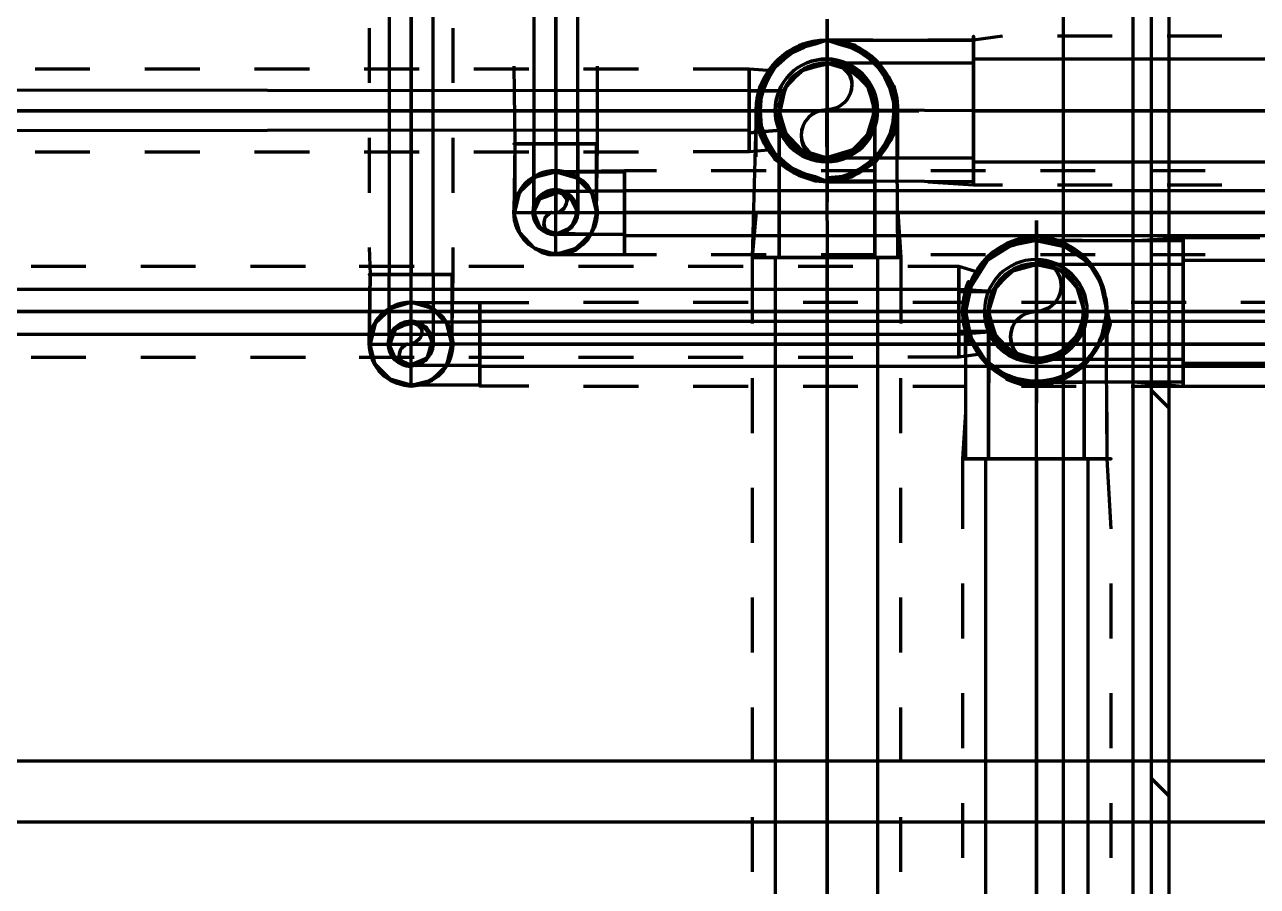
# Model space of a CAD drawing. Extents: x 0 to 1153, y 0 to 816.
# Drawn here: x 475.75 to 488.83, y 555.69 to 564.84 of the extents above; entities that cross this region are included whole.
import ezdxf

# ---------------------------------------------------------------- set-up
doc = ezdxf.new("R2010")
doc.units = 0
doc.header["$MEASUREMENT"] = 0
for name, color, linetype in [('Arch', 7, 'Continuous'), ('EQUIPMENTS', 7, 'Continuous'), ('PIPE', 7, 'Continuous')]:
    doc.layers.add(name, color=color, linetype=linetype)

msp = doc.modelspace()

# ---------------------------------------------------------------- linework, layer by layer
at = {"layer": 'Arch', "color": 11, "linetype": 'Continuous', "lineweight": 211}
for p, q in [((487.511, 383.91), (487.511, 638.059)), ((487.892, 560.768), (487.701, 560.959)), ((487.892, 556.652), (487.701, 556.842))]:
    msp.add_line(p, q, dxfattribs=at)
for points in [[(683.546, 383.17), (486.77, 383.17), (486.77, 638.799), (492.315, 633.254)], [(683.546, 383.17), (486.77, 383.17), (486.77, 638.799), (683.546, 638.799)], [(683.154, 383.254), (683.059, 383.254), (682.964, 383.254), (487.892, 383.254), (487.892, 638.609), (682.964, 638.609), (682.964, 383.254)], [(113.961, 576.781), (487.701, 576.781), (487.701, 454.501), (113.961, 454.501)]]:
    msp.add_lwpolyline(points, dxfattribs=at)
at = {"layer": 'EQUIPMENTS', "color": 251, "linetype": 'Continuous', "lineweight": 211}
for p, q in [((645.329, 557.022), (113.961, 557.022)), ((645.329, 556.376), (113.961, 556.376))]:
    msp.add_line(p, q, dxfattribs=at)
at = {"layer": 'PIPE', "color": 171, "linetype": 'Continuous', "lineweight": 211}
for p, q in [((479.404, 564.801), (479.404, 564.219)), ((480.293, 564.219), (480.293, 564.801)), ((479.404, 563.637), (479.404, 563.054)), ((480.293, 563.054), (480.293, 563.637)), ((482.261, 561.89), (481.679, 561.89)), ((483.426, 561.89), (482.843, 561.89)), ((484.59, 561.89), (484.008, 561.89)), ((485.743, 561.89), (485.172, 561.89)), ((486.907, 561.89), (486.325, 561.89)), ((488.072, 561.89), (487.49, 561.89)), ((489.236, 561.89), (488.654, 561.89)), ((481.679, 561.001), (482.261, 561.001)), ((482.843, 561.001), (483.426, 561.001)), ((484.008, 561.001), (484.59, 561.001)), ((485.172, 561.001), (485.743, 561.001)), ((486.325, 561.001), (486.907, 561.001)), ((487.49, 561.001), (488.072, 561.001)), ((488.654, 561.001), (489.236, 561.001))]:
    msp.add_line(p, q, dxfattribs=at)
at = {"layer": 'PIPE', "color": 4, "linetype": 'Continuous', "lineweight": 211}
for p, q in [((487.288, 564.716), (486.706, 564.716)), ((488.453, 564.716), (487.87, 564.716)), ((485.817, 564.473), (485.817, 563.383)), ((476.44, 564.367), (475.858, 564.367)), ((477.605, 564.367), (477.023, 564.367)), ((478.769, 564.367), (478.187, 564.367)), ((479.933, 564.367), (479.351, 564.367)), ((481.097, 564.367), (480.515, 564.367)), ((482.261, 564.367), (481.679, 564.367)), ((475.858, 563.488), (476.44, 563.488)), ((477.023, 563.488), (477.605, 563.488)), ((478.187, 563.488), (478.769, 563.488)), ((479.351, 563.488), (479.933, 563.488)), ((480.515, 563.488), (481.097, 563.488)), ((481.679, 563.488), (482.261, 563.488)), ((486.706, 563.139), (487.288, 563.139)), ((487.87, 563.139), (488.453, 563.139)), ((483.468, 561.086), (483.468, 560.504)), ((485.045, 560.504), (485.045, 561.086)), ((483.468, 559.922), (483.468, 559.34)), ((485.045, 559.34), (485.045, 559.922)), ((483.468, 558.758), (483.468, 558.176)), ((485.045, 558.176), (485.045, 558.758)), ((483.468, 557.593), (483.468, 557.011)), ((485.045, 557.011), (485.045, 557.593)), ((483.468, 556.429), (483.468, 555.847)), ((485.045, 555.847), (485.045, 556.429))]:
    msp.add_line(p, q, dxfattribs=at)
at = {"layer": 'PIPE', "color": 142, "linetype": 'Continuous', "lineweight": 211}
for p, q in [((481.15, 563.573), (481.616, 563.573)), ((482.113, 563.076), (482.113, 562.599))]:
    msp.add_line(p, q, dxfattribs=at)
at = {"layer": 'PIPE', "color": 3, "linetype": 'Continuous', "lineweight": 211}
for p, q in [((481.383, 563.277), (482.113, 563.277)), ((481.383, 562.398), (482.113, 562.398)), ((485.045, 562.367), (483.468, 562.367))]:
    msp.add_line(p, q, dxfattribs=at)
at = {"layer": 'PIPE', "color": 152, "linetype": 'Continuous', "lineweight": 211}
for p, q in [((483.616, 563.287), (483.034, 563.287)), ((484.78, 563.287), (484.198, 563.287)), ((485.944, 563.287), (485.362, 563.287)), ((487.108, 563.287), (486.526, 563.287)), ((488.273, 563.287), (487.691, 563.287)), ((483.034, 562.398), (483.616, 562.398)), ((484.198, 562.398), (484.78, 562.398)), ((485.362, 562.398), (485.944, 562.398)), ((486.526, 562.398), (487.108, 562.398)), ((487.691, 562.398), (488.273, 562.398))]:
    msp.add_line(p, q, dxfattribs=at)
at = {"layer": 'PIPE', "color": 162, "linetype": 'Continuous', "lineweight": 211}
for p, q in [((481.383, 562.42), (481.383, 563.256)), ((480.96, 562.843), (481.806, 562.843))]:
    msp.add_line(p, q, dxfattribs=at)
at = {"layer": 'PIPE', "color": 220, "linetype": 'Continuous', "lineweight": 211}
for p, q in [((476.398, 562.271), (475.816, 562.271)), ((477.562, 562.271), (476.98, 562.271)), ((478.727, 562.271), (478.144, 562.271)), ((479.88, 562.271), (479.298, 562.271)), ((481.044, 562.271), (480.462, 562.271)), ((482.208, 562.271), (481.626, 562.271)), ((483.373, 562.271), (482.79, 562.271)), ((484.537, 562.271), (483.955, 562.271)), ((485.659, 561.583), (485.659, 562.007)), ((475.816, 561.308), (476.398, 561.308)), ((476.98, 561.308), (477.562, 561.308)), ((478.144, 561.308), (478.727, 561.308)), ((479.298, 561.308), (479.88, 561.308)), ((480.462, 561.308), (481.044, 561.308)), ((481.626, 561.308), (482.208, 561.308)), ((482.79, 561.308), (483.373, 561.308)), ((483.955, 561.308), (484.537, 561.308)), ((485.701, 558.906), (485.701, 558.324)), ((487.278, 558.324), (487.278, 558.906)), ((485.701, 557.742), (485.701, 557.16)), ((487.278, 557.16), (487.278, 557.742)), ((485.701, 556.577), (485.701, 555.995)), ((487.278, 555.995), (487.278, 556.577))]:
    msp.add_line(p, q, dxfattribs=at)
at = {"layer": 'PIPE', "color": 161, "linetype": 'Continuous', "lineweight": 211}
msp.add_line((479.615, 562.187), (480.081, 562.187), dxfattribs=at)
at = {"layer": 'PIPE', "color": 181, "linetype": 'Continuous', "lineweight": 211}
for p, q in [((479.848, 561.033), (479.848, 561.869)), ((479.425, 561.446), (480.272, 561.446))]:
    msp.add_line(p, q, dxfattribs=at)
at = {"layer": 'PIPE', "color": 200, "linetype": 'Continuous', "lineweight": 211}
for p, q in [((485.659, 561.795), (486.029, 561.795)), ((487.034, 560.229), (485.944, 560.229))]:
    msp.add_line(p, q, dxfattribs=at)
at = {"layer": 'PIPE', "color": 142, "linetype": 'Continuous', "lineweight": 211}
for points in [[(481.15, 566.981), (481.616, 566.981), (481.15, 566.981), (481.15, 563.573), (481.616, 563.573), (481.616, 566.981)], [(481.383, 563.573), (481.383, 562.843), (482.113, 562.843)], [(678.931, 563.076), (678.931, 562.599), (678.931, 563.076), (482.113, 563.076), (482.113, 562.599), (678.931, 562.599)]]:
    msp.add_lwpolyline(points, dxfattribs=at)
at = {"layer": 'PIPE', "color": 162, "linetype": 'Continuous', "lineweight": 211}
for points in [[(481.383, 566.981), (481.383, 563.573), (481.383, 566.981)], [(678.931, 562.843), (482.113, 562.843), (678.931, 562.843)]]:
    msp.add_lwpolyline(points, dxfattribs=at)
at = {"layer": 'PIPE', "color": 161, "linetype": 'Continuous', "lineweight": 211}
for points in [[(479.615, 565.679), (480.081, 565.679), (479.615, 565.679), (479.615, 562.187), (480.081, 562.187), (480.081, 565.679)], [(480.579, 561.446), (479.848, 561.446), (479.848, 562.187)], [(480.579, 561.213), (480.579, 561.689), (480.579, 561.213), (678.91, 561.213), (678.91, 561.689), (480.579, 561.689)]]:
    msp.add_lwpolyline(points, dxfattribs=at)
at = {"layer": 'PIPE', "color": 181, "linetype": 'Continuous', "lineweight": 211}
for points in [[(479.848, 565.679), (479.848, 562.187), (479.848, 565.679)], [(480.579, 561.446), (678.91, 561.446), (480.579, 561.446)]]:
    msp.add_lwpolyline(points, dxfattribs=at)
at = {"layer": 'PIPE', "color": 110, "linetype": 'Continuous', "lineweight": 211}
for points in [[(484.262, 564.896), (484.262, 562.959), (484.262, 564.896)], [(483.436, 563.922), (437.441, 563.922), (483.436, 563.922)], [(485.235, 563.922), (483.288, 563.922), (485.235, 563.922)], [(682.583, 563.922), (485.817, 563.922), (682.583, 563.922)], [(484.262, 562.367), (484.262, 490.548), (484.262, 562.367)]]:
    msp.add_lwpolyline(points, dxfattribs=at)
at = {"layer": 'PIPE', "color": 4, "linetype": 'Continuous', "lineweight": 211}
for points in [[(486.124, 564.716), (485.817, 564.674), (485.331, 564.674)], [(484.748, 564.674), (484.262, 564.674), (484.547, 564.621), (484.389, 564.663), (484.262, 564.674), (483.997, 564.631), (484.135, 564.663), (484.262, 564.674), (484.135, 564.663), (484.008, 564.631), (484.135, 564.663), (484.262, 564.674), (484.389, 564.663), (484.516, 564.631), (484.389, 564.663), (484.262, 564.674), (484.135, 564.663), (484.008, 564.631), (484.135, 564.663), (484.262, 564.674), (484.389, 564.663), (484.516, 564.631), (484.389, 564.663), (484.262, 564.674), (484.135, 564.631), (484.018, 564.6), (483.965, 564.621), (484.135, 564.663), (484.262, 564.674), (484.389, 564.631), (484.505, 564.6), (484.611, 564.547), (484.717, 564.473), (484.801, 564.388), (484.875, 564.282), (484.928, 564.166), (484.96, 564.049), (485.013, 563.922), (484.96, 563.806), (484.928, 563.679), (484.875, 563.573), (484.801, 563.467), (484.717, 563.383), (484.611, 563.309), (484.505, 563.256), (484.389, 563.182), (484.262, 563.171), (483.976, 563.234), (484.135, 563.182), (484.262, 563.171), (484.135, 563.182), (484.008, 563.224), (484.135, 563.182), (484.262, 563.171), (484.389, 563.182), (484.516, 563.224), (484.389, 563.182), (484.262, 563.171), (484.135, 563.182), (484.008, 563.224), (484.135, 563.182), (484.262, 563.171), (484.389, 563.182), (484.516, 563.224), (484.389, 563.182), (484.262, 563.171), (484.135, 563.224), (484.018, 563.256), (483.902, 563.309), (483.806, 563.383), (483.711, 563.467), (483.648, 563.573), (483.616, 563.626), (483.553, 563.668), (483.563, 563.806), (483.553, 563.922), (483.563, 564.092), (483.616, 564.219), (483.637, 564.272), (483.679, 564.335), (483.679, 564.335)], [(484.949, 564.219), (484.928, 564.166), (484.875, 564.282), (484.801, 564.388), (484.717, 564.473), (484.611, 564.547), (484.505, 564.6), (484.389, 564.631), (484.262, 564.674), (484.135, 564.631), (484.018, 564.6), (483.902, 564.547), (483.806, 564.473), (483.711, 564.388), (483.648, 564.282), (483.553, 564.187), (483.616, 564.219), (483.563, 564.092), (483.553, 563.922), (483.563, 564.049), (483.595, 564.166), (483.648, 564.282), (483.711, 564.388), (483.806, 564.473), (483.902, 564.547), (484.018, 564.6), (483.965, 564.621)], [(484.262, 564.674), (484.389, 564.663), (484.547, 564.621), (484.516, 564.631)], [(682.583, 564.473), (682.583, 563.383), (682.583, 564.473), (485.817, 564.473), (485.817, 563.383), (682.583, 563.383)], [(483.679, 563.52), (483.616, 563.626), (483.563, 563.764), (483.553, 563.922), (483.563, 563.764), (483.616, 563.626), (483.521, 563.795), (483.553, 563.922), (483.563, 564.049), (483.553, 564.187), (483.521, 564.06), (483.51, 563.922), (483.521, 563.795), (483.616, 563.626), (483.521, 563.795), (483.51, 563.922), (483.521, 564.06), (483.553, 564.187), (483.521, 564.06), (483.51, 563.922), (483.521, 563.795), (483.616, 563.626), (483.521, 563.795), (483.51, 563.922), (483.521, 564.06), (483.553, 564.187), (483.616, 564.219), (483.637, 564.272), (483.679, 564.346), (483.436, 564.367), (482.843, 564.367)], [(483.436, 563.922), (483.436, 563.51), (483.436, 564.367), (483.436, 563.51), (483.436, 564.346), (483.436, 563.922), (483.806, 563.922)], [(483.51, 563.436), (483.51, 563.922), (483.521, 564.06), (483.553, 564.187), (483.51, 563.922), (483.553, 563.668), (483.616, 563.626), (483.679, 563.51), (483.436, 563.488), (482.843, 563.488)], [(483.51, 563.922), (483.521, 564.06), (483.553, 564.187)], [(485.013, 563.436), (485.013, 563.922), (484.949, 563.637), (485.002, 563.795), (485.013, 563.922), (484.96, 564.187), (485.002, 564.06), (485.013, 563.922), (485.002, 564.06), (484.971, 564.187), (485.002, 564.06), (485.013, 563.922), (485.002, 563.795), (484.971, 563.668), (485.002, 563.795), (485.013, 563.922), (485.002, 564.06), (484.971, 564.187), (485.002, 564.06), (485.013, 563.922), (485.002, 563.795), (484.971, 563.668), (485.002, 563.795), (485.013, 563.922), (484.96, 564.049), (484.928, 564.166), (484.949, 564.219), (485.002, 564.06), (485.013, 563.922), (484.96, 563.806), (484.928, 563.679), (484.875, 563.573), (484.801, 563.467), (484.717, 563.383), (484.611, 563.309), (484.505, 563.256), (484.262, 563.171), (484.748, 563.171)], [(483.436, 564.134), (483.436, 563.689), (483.436, 564.134), (483.436, 563.689), (483.436, 564.134), (483.436, 563.689), (483.806, 563.721), (483.436, 563.689), (483.436, 564.134), (483.806, 564.134), (483.436, 564.134), (437.441, 564.166), (437.441, 563.689), (483.436, 563.721)], [(485.013, 563.922), (485.002, 563.795), (484.949, 563.637), (484.971, 563.668)], [(483.648, 563.573), (483.595, 563.679), (483.648, 563.573), (483.711, 563.467), (483.806, 563.383), (483.902, 563.309), (484.018, 563.256), (484.135, 563.224), (484.262, 563.171), (484.389, 563.224), (484.547, 563.234), (484.389, 563.224), (484.262, 563.213), (484.389, 563.224), (484.547, 563.234)], [(484.262, 563.171), (484.135, 563.182), (483.976, 563.234), (484.008, 563.224)], [(485.331, 563.171), (485.817, 563.139), (486.124, 563.139)], [(483.51, 562.853), (483.468, 562.367), (483.468, 561.668)], [(485.013, 562.853), (485.045, 562.367), (485.045, 561.668)], [(483.711, 562.367), (484.801, 562.367), (483.711, 562.367), (483.711, 490.548), (484.801, 490.548), (484.801, 562.367)]]:
    msp.add_lwpolyline(points, dxfattribs=at)
for points in [[(485.817, 563.171), (485.817, 564.674), (485.817, 563.139), (485.817, 564.716)], [(483.521, 563.795), (483.553, 563.922), (483.521, 563.795), (483.595, 563.679)], [(485.013, 562.367), (483.51, 562.367), (485.045, 562.367), (483.468, 562.367)]]:
    msp.add_lwpolyline(points, close=True, dxfattribs=at)
at = {"layer": 'PIPE', "color": 3, "linetype": 'Continuous', "lineweight": 211}
for points in [[(485.817, 563.171), (484.256, 563.182, -0.414229), (483.51, 563.922), (483.468, 562.367), (485.013, 562.367), (485.002, 563.928, -0.414219), (484.256, 563.182, -0.414224), (483.542, 563.928, -0.414193), (484.262, 564.674, -0.414183), (484.971, 563.928, -0.414214), (484.256, 563.182, 0.414214), (484.971, 563.928, 0.414183), (484.262, 564.674, 0.414193), (483.542, 563.928, 0.414224), (484.256, 563.182, -0.414229), (483.51, 563.928, -0.414208), (484.262, 564.674, -0.414199), (485.002, 563.928, -0.414219), (484.256, 563.182, 0.414219), (485.002, 563.928, 0.414199), (484.262, 564.674, 0.414208), (483.51, 563.928, 0.414229), (484.256, 563.182, -0.414229), (483.51, 563.928, -0.414208), (484.262, 564.674, -0.414199), (485.002, 563.928, -0.414219), (484.256, 563.182, 0.414219), (485.002, 563.928, 0.414199), (484.262, 564.674, 0.414208), (483.51, 563.928, 0.414229), (484.256, 563.182, 0.414219), (485.002, 563.928, 0.414199), (484.262, 564.674, 0.414208), (483.51, 563.928, 0.414229), (484.256, 563.182), (483.965, 563.234), (483.711, 563.404), (483.553, 563.668), (483.51, 563.922, -0.414208), (484.262, 564.674, -0.414199), (485.002, 563.928), (484.96, 564.187), (484.801, 564.441), (484.558, 564.621), (484.262, 564.674), (485.817, 564.674)], [(480.949, 563.573), (480.938, 562.848, 0.414144), (481.378, 562.409, 0.414216), (481.817, 562.848, 0.414251), (481.378, 563.288, 0.41418), (480.938, 562.848, -0.41418), (481.378, 563.288, -0.414251), (481.817, 562.848, -0.414216), (481.378, 562.409, -0.414144), (480.938, 562.848, 0.414144), (481.378, 562.409, 0.414216), (481.817, 562.848, 0.414251), (481.378, 563.288, 0.41418), (480.938, 562.848, 0.414144), (481.378, 562.409, 0.414216), (481.817, 562.848), (481.817, 563.573)], [(481.15, 562.848), (481.157, 562.903), (481.184, 562.968), (481.23, 563.021), (481.289, 563.058), (481.378, 563.076), (481.432, 563.069), (481.512, 563.032), (481.55, 562.996), (481.58, 562.953), (481.599, 562.903), (481.605, 562.848), (481.599, 562.903), (481.571, 562.968), (481.512, 563.032), (481.432, 563.069), (481.378, 563.076), (481.289, 563.058), (481.23, 563.021), (481.184, 562.968), (481.157, 562.903), (481.15, 562.848), (481.157, 562.903), (481.184, 562.968), (481.23, 563.021), (481.289, 563.058), (481.378, 563.076), (481.432, 563.069), (481.512, 563.032), (481.55, 562.996), (481.58, 562.953), (481.599, 562.903), (481.605, 562.848), (481.599, 562.793), (481.571, 562.728), (481.526, 562.675), (481.466, 562.638), (481.415, 562.624), (481.466, 562.638), (481.526, 562.675), (481.571, 562.728), (481.599, 562.793), (481.605, 562.848), (481.599, 562.903), (481.571, 562.968), (481.512, 563.032), (481.432, 563.069), (481.378, 563.076), (481.289, 563.058), (481.23, 563.021), (481.184, 562.968), (481.157, 562.903), (481.15, 562.848), (481.157, 562.903), (481.184, 562.968), (481.23, 563.021), (481.289, 563.058), (481.378, 563.076), (481.289, 563.058), (481.23, 563.021), (481.184, 562.968), (481.157, 562.903), (481.15, 562.848), (481.214, 562.991), (481.432, 563.069), (482.113, 563.076), (482.113, 562.61), (481.383, 562.61), (481.552, 562.684), (481.616, 562.843), (481.531, 563.012), (481.378, 563.076), (481.432, 563.069), (481.482, 563.05), (481.526, 563.021), (481.561, 562.982), (481.587, 562.937), (481.602, 562.885), (481.604, 562.829), (481.594, 562.776), (481.571, 562.728), (481.539, 562.687), (481.497, 562.655), (481.45, 562.632), (481.396, 562.621), (481.224, 562.663), (481.15, 562.848), (481.157, 562.903), (481.184, 562.968), (481.23, 563.021), (481.289, 563.058), (481.378, 563.076), (481.289, 563.058), (481.23, 563.021), (481.184, 562.968), (481.157, 562.903), (481.15, 562.848), (481.214, 562.991), (481.432, 563.069), (482.113, 563.076), (482.113, 562.61), (482.113, 563.076), (482.113, 562.61), (481.383, 562.61), (481.552, 562.684), (481.616, 562.843), (481.599, 562.793), (481.58, 562.744), (481.55, 562.7), (481.497, 562.655), (481.432, 562.627), (481.378, 562.621), (481.432, 562.627), (481.497, 562.655), (481.55, 562.7), (481.587, 562.76), (481.602, 562.811), (481.616, 562.864), (481.531, 563.012), (481.378, 563.076), (481.432, 563.069), (481.482, 563.05), (481.526, 563.021), (481.561, 562.982), (481.587, 562.937), (481.602, 562.885), (481.604, 562.829), (481.594, 562.776), (481.571, 562.728), (481.539, 562.687), (481.497, 562.655), (481.45, 562.632), (481.396, 562.621), (481.224, 562.663), (481.15, 562.848), (481.157, 562.903), (481.184, 562.968), (481.23, 563.021), (481.289, 563.058), (481.378, 563.076), (481.432, 563.069), (481.512, 563.032), (481.55, 562.996), (481.58, 562.953), (481.599, 562.903), (481.605, 562.848), (481.599, 562.903), (481.571, 562.968), (481.512, 563.032), (481.432, 563.069), (481.378, 563.076), (481.289, 563.058), (481.23, 563.021), (481.184, 562.968), (481.157, 562.903), (481.15, 562.848), (481.157, 562.903), (481.184, 562.968), (481.23, 563.021), (481.289, 563.058), (481.378, 563.076), (481.289, 563.058), (481.23, 563.021), (481.184, 562.968), (481.157, 562.903), (481.15, 562.848), (481.157, 562.903), (481.184, 562.968), (481.23, 563.021), (481.289, 563.058), (481.378, 563.076), (481.432, 563.069), (481.512, 563.032), (481.55, 562.996), (481.58, 562.953), (481.599, 562.903), (481.605, 562.848), (481.599, 562.793), (481.58, 562.744), (481.55, 562.7), (481.512, 562.664), (481.466, 562.638), (481.415, 562.624), (482.113, 562.61), (482.113, 563.076), (481.432, 563.069), (481.289, 563.058), (481.23, 563.021), (481.184, 562.968), (481.157, 562.903), (481.15, 562.848), (481.214, 562.991), (481.378, 563.076), (481.531, 563.012), (481.616, 562.843), (481.552, 562.684), (481.383, 562.61), (481.224, 562.663), (481.15, 562.848), (481.157, 562.903), (481.194, 562.982), (481.23, 563.021), (481.273, 563.05), (481.323, 563.069), (481.432, 563.069), (481.482, 563.05), (481.526, 563.021), (481.561, 562.982), (481.587, 562.937), (481.602, 562.885), (481.604, 562.829), (481.594, 562.776), (481.571, 562.728), (481.539, 562.687), (481.497, 562.655), (481.45, 562.632), (481.396, 562.621), (481.224, 562.663), (481.15, 562.848), (481.214, 562.991), (481.432, 563.069), (482.113, 563.076), (482.113, 562.61), (481.383, 562.61), (481.552, 562.684), (481.616, 562.843), (481.58, 562.953), (481.531, 563.012), (481.378, 563.076), (481.432, 563.069), (481.498, 562.984), (481.493, 562.926), (481.464, 562.878), (481.416, 562.849), (481.481, 562.9), (481.499, 562.955), (481.531, 563.012), (481.616, 562.848), (481.609, 562.791), (481.589, 562.739), (481.546, 562.68), (481.487, 562.637), (481.435, 562.617), (481.378, 562.61), (481.322, 562.624), (481.279, 562.66), (481.257, 562.712), (481.262, 562.77), (481.292, 562.818), (481.339, 562.847), (481.269, 562.788), (481.256, 562.732), (481.269, 562.676), (481.322, 562.624), (481.378, 562.622, -0.414147), (481.15, 562.848), (481.15, 563.573), (481.15, 562.848, 0.414147), (481.378, 562.622, -0.414147), (481.15, 562.848, 0.414147), (481.378, 562.622, -0.414147), (481.15, 562.848), (481.15, 563.573), (481.15, 562.848, 0.414147), (481.378, 562.622, -0.414147), (481.15, 562.848, 0.414147), (481.378, 562.61), (481.435, 562.617), (481.487, 562.637), (481.546, 562.68), (481.589, 562.739), (481.609, 562.791), (481.616, 562.843), (481.616, 563.573), (481.616, 562.843), (481.616, 563.573), (481.615, 562.848, 0.414187), (481.378, 563.076, 0.414193), (481.15, 562.848, 0.414262), (481.378, 562.61), (481.45, 562.632), (481.497, 562.655), (481.539, 562.687), (481.571, 562.728), (481.594, 562.776), (481.604, 562.829), (481.602, 562.885), (481.587, 562.937), (481.561, 562.982), (481.526, 563.021), (481.482, 563.05), (481.432, 563.069), (481.378, 563.076)], [(481.817, 562.843), (481.764, 562.621), (481.595, 562.462), (481.383, 562.398), (481.161, 562.462), (481.002, 562.631), (480.938, 562.848), (481.002, 563.065), (481.171, 563.224), (481.378, 563.288), (481.605, 563.213), (481.764, 563.054), (481.817, 562.843, 0.414251), (481.378, 563.288, 0.41418), (480.938, 562.848)], [(487.236, 560.229), (487.225, 561.8, -0.414219), (486.479, 561.054, -0.414219), (485.733, 561.8, -0.414229), (486.479, 562.546, -0.414229), (487.225, 561.8, -0.414219), (486.479, 561.054, 0.414219), (487.225, 561.8, 0.414229), (486.479, 562.547, 0.414229), (485.733, 561.8, 0.414219), (486.479, 561.012, -0.414218), (485.733, 561.8, -0.414226), (486.479, 562.589, -0.414226), (487.225, 561.8, -0.414218), (486.479, 561.012, 0.414218), (487.225, 561.8, 0.414226), (486.479, 562.589, 0.414226), (485.733, 561.8, 0.414218), (486.479, 561.012, -0.414218), (485.733, 561.8, -0.414226), (486.479, 562.589, -0.414226), (487.225, 561.8, -0.414218), (486.479, 561.012, 0.414218), (487.225, 561.8, 0.414226), (486.479, 562.589, 0.414226), (485.733, 561.8, 0.414218), (486.479, 561.054, 0.414219), (487.225, 561.8, 0.414229), (486.479, 562.547, 0.414229), (485.733, 561.8, 0.414219), (486.479, 561.054, -0.414219), (485.733, 561.8), (485.733, 560.229)], [(488.04, 561.044), (486.484, 561.044), (486.188, 561.097), (485.944, 561.277), (485.786, 561.53), (485.732, 561.8, -0.414229), (486.479, 562.546), (486.78, 562.483), (487.034, 562.314), (487.193, 562.049), (487.225, 561.8, 0.414229), (486.479, 562.546), (488.04, 562.546)], [(486.484, 561.287), (486.728, 561.351), (486.907, 561.509), (486.992, 561.742), (486.992, 561.795), (486.929, 562.028), (486.77, 562.218), (486.537, 562.293), (486.484, 562.293), (486.251, 562.24), (486.061, 562.07), (485.976, 561.795), (486.04, 561.552), (486.209, 561.372), (486.484, 561.287), (486.728, 561.351), (486.907, 561.509), (486.992, 561.742), (486.992, 561.795), (486.992, 560.229), (485.976, 560.229), (486.992, 560.229), (485.976, 560.229), (485.976, 561.795), (486.04, 561.552), (486.209, 561.372), (486.484, 561.287), (486.251, 561.351), (486.061, 561.509), (485.987, 561.742), (485.976, 561.795), (486.04, 562.028), (486.209, 562.218), (486.484, 562.293), (486.728, 562.24), (486.907, 562.07), (486.992, 561.795), (486.929, 561.552), (486.728, 561.351), (486.537, 561.287), (486.484, 561.287), (488.04, 561.287), (488.04, 562.293), (486.484, 562.293), (486.209, 562.218), (486.04, 562.028), (485.976, 561.795), (485.987, 561.742), (486.061, 561.509), (486.251, 561.351), (486.484, 561.287), (488.04, 561.287), (488.04, 562.293), (488.04, 561.287), (488.04, 562.293), (486.484, 562.293), (486.728, 562.24), (486.907, 562.07), (486.992, 561.795), (486.929, 562.028), (486.77, 562.218), (486.537, 562.293), (486.484, 562.293), (486.251, 562.24), (486.061, 562.07), (485.976, 561.795), (485.976, 560.229), (486.992, 560.229), (486.992, 561.795), (486.929, 561.552), (486.728, 561.351), (486.537, 561.287), (486.484, 561.287), (486.728, 561.351), (486.907, 561.509), (486.992, 561.742), (486.992, 561.795), (486.929, 562.028), (486.77, 562.218), (486.537, 562.293), (486.484, 562.293), (486.251, 562.24), (486.061, 562.07), (485.976, 561.795), (486.04, 561.552), (486.209, 561.372), (486.484, 561.287), (486.728, 561.351), (486.907, 561.509), (486.992, 561.742), (486.992, 561.795), (486.992, 560.229), (485.976, 560.229), (485.976, 561.795), (486.04, 561.552), (486.209, 561.372), (486.484, 561.287), (486.414, 561.263), (486.355, 561.285), (486.303, 561.32), (486.249, 561.383), (486.223, 561.44), (486.21, 561.525), (486.223, 561.44), (486.249, 561.383), (486.303, 561.32), (486.355, 561.285), (486.414, 561.263), (486.484, 561.287), (486.251, 561.351), (486.061, 561.509), (485.987, 561.742), (485.976, 561.795), (486.04, 562.028), (486.209, 562.218), (486.484, 562.293), (486.728, 562.24), (486.907, 562.07), (486.992, 561.795), (486.929, 561.552), (486.728, 561.351), (486.537, 561.287), (486.484, 561.287), (488.04, 561.287), (488.04, 562.293), (486.484, 562.293), (486.209, 562.218), (486.04, 562.028), (485.976, 561.795), (485.987, 561.742), (486.061, 561.509), (486.251, 561.351), (486.484, 561.287), (488.04, 561.287), (488.04, 562.293), (486.484, 562.293), (486.728, 562.24), (486.907, 562.07), (486.992, 561.795), (486.929, 561.552), (486.728, 561.351), (486.537, 561.287), (486.484, 561.287), (486.484, 561.287, -0.414196), (485.976, 561.8, -0.414227), (486.479, 562.303, -0.414244), (486.981, 561.8, -0.414213), (486.484, 561.287, -0.414196), (485.976, 561.8, -0.414227), (486.479, 562.303, -0.414244), (486.981, 561.8, -0.414213), (486.484, 561.287, -0.414196), (485.976, 561.8, -0.414227), (486.479, 562.303, -0.414244), (486.981, 561.8, -0.414213), (486.484, 561.287, -0.414196), (485.976, 561.8, -0.414227), (486.479, 562.303, -0.414244), (486.981, 561.8, -0.414213), (486.484, 561.287, -0.414196), (485.976, 561.8, -0.414227), (486.479, 562.303, -0.414244), (486.981, 561.8, -0.414213), (486.484, 561.287, -0.414196), (485.976, 561.8, -0.414227), (486.479, 562.303, -0.414244), (486.981, 561.8, -0.414213), (486.484, 561.287, 0.414211), (487.024, 561.8, 0.414224), (486.479, 562.345, 0.414208), (485.934, 561.8, 0.414195), (486.484, 561.287, 0.414213), (486.982, 561.8, 0.414244), (486.479, 562.303, 0.414227), (485.976, 561.8, 0.414196), (486.484, 561.287, -0.414196), (485.976, 561.8, -0.414227), (486.479, 562.303, -0.414244), (486.981, 561.8, -0.414213), (486.484, 561.287, 0.414213), (486.982, 561.8, 0.414244), (486.479, 562.303, 0.414227), (485.976, 561.8, 0.414196), (486.484, 561.287, -0.414196), (485.976, 561.8, -0.414227), (486.479, 562.303, -0.414244), (486.981, 561.8, -0.414213), (486.484, 561.287, -0.414196), (485.976, 561.8, -0.414227), (486.479, 562.303, -0.414244), (486.981, 561.8, -0.414213), (486.484, 561.287, -0.414196), (485.976, 561.8, -0.414227), (486.479, 562.303, -0.414244), (486.981, 561.8, -0.414213), (486.484, 561.287, 0.414211), (487.024, 561.8, 0.414224), (486.479, 562.335, -0.414202), (486.748, 562.065, 0.414202), (486.479, 562.345, 0.414208), (485.934, 561.8, 0.414195), (486.435, 561.259), (486.374, 561.277), (486.319, 561.307), (486.274, 561.35), (486.239, 561.401), (486.217, 561.46), (486.21, 561.525, -0.414178), (486.479, 561.794, 0.414178), (486.21, 561.525)], [(480.282, 562.187), (480.282, 561.451, -0.414251), (479.843, 561.012, -0.414215), (479.404, 561.451, -0.41418), (479.843, 561.891, -0.414215), (480.282, 561.451, 0.414215), (479.843, 561.89, 0.41418), (479.404, 561.451, 0.414215), (479.843, 561.012, 0.414251), (480.282, 561.451, 0.414215), (479.843, 561.891, 0.41418), (479.404, 561.451), (479.414, 562.187)], [(479.843, 561.679), (479.898, 561.672), (479.948, 561.653), (479.991, 561.624), (480.027, 561.586), (480.053, 561.54), (480.068, 561.488), (480.007, 561.626), (479.843, 561.679), (479.679, 561.605), (479.615, 561.425), (479.69, 561.277), (479.843, 561.224), (480.579, 561.224), (480.579, 561.679), (479.843, 561.679), (479.898, 561.672), (479.948, 561.653), (479.991, 561.624), (480.027, 561.586), (480.053, 561.54), (480.068, 561.488), (480.018, 561.298), (479.843, 561.224), (479.754, 561.241), (479.67, 561.303), (479.633, 561.363), (479.618, 561.414), (479.633, 561.363), (479.67, 561.303), (479.754, 561.241), (479.843, 561.224), (479.69, 561.277), (479.615, 561.446), (479.679, 561.605), (479.843, 561.679), (480.007, 561.626), (480.081, 561.446), (480.018, 561.298), (479.843, 561.224), (479.754, 561.241), (479.843, 561.224), (479.754, 561.241), (479.695, 561.278), (479.659, 561.317), (479.633, 561.363), (479.618, 561.414), (479.679, 561.298), (479.843, 561.224), (480.579, 561.224), (480.579, 561.679), (480.579, 561.224), (480.579, 561.679), (479.843, 561.679), (479.898, 561.672), (479.963, 561.645), (480.004, 561.612), (480.036, 561.571), (480.059, 561.523), (480.07, 561.47), (480.018, 561.605), (479.843, 561.679), (479.898, 561.672), (479.69, 561.626), (479.615, 561.446), (479.615, 562.187), (480.081, 562.187), (480.081, 561.425), (480.007, 561.277), (479.843, 561.224), (479.754, 561.241), (479.67, 561.303), (479.633, 561.363), (479.618, 561.414), (479.633, 561.363), (479.67, 561.303), (479.754, 561.241), (479.843, 561.224), (479.679, 561.298), (479.615, 561.446), (479.69, 561.626), (479.843, 561.679), (479.898, 561.672), (479.963, 561.645), (480.004, 561.612), (480.036, 561.571), (480.059, 561.523), (480.07, 561.47), (480.007, 561.277), (479.843, 561.224), (479.754, 561.241), (479.695, 561.278), (479.659, 561.317), (479.633, 561.363), (479.618, 561.414), (479.615, 562.187), (480.081, 562.187), (479.615, 562.187), (480.081, 562.187), (480.081, 561.446), (480.018, 561.605), (479.843, 561.679), (479.898, 561.672), (479.948, 561.653), (479.991, 561.624), (480.027, 561.586), (480.053, 561.54), (480.068, 561.488), (480.007, 561.626), (479.843, 561.679), (479.679, 561.605), (479.615, 561.425), (479.69, 561.277), (479.843, 561.224), (480.579, 561.224), (480.579, 561.679), (479.843, 561.679), (479.898, 561.672), (479.948, 561.653), (479.991, 561.624), (480.027, 561.586), (480.053, 561.54), (480.068, 561.488), (480.018, 561.298), (479.843, 561.224), (479.754, 561.241), (479.67, 561.303), (479.633, 561.363), (479.618, 561.414), (479.633, 561.363), (479.67, 561.303), (479.754, 561.241), (479.843, 561.224), (479.69, 561.277), (479.615, 561.446), (479.679, 561.605), (479.843, 561.679), (480.007, 561.626), (480.081, 561.446), (480.018, 561.298), (479.843, 561.224), (479.754, 561.241), (479.843, 561.224), (479.754, 561.241), (479.695, 561.278), (479.659, 561.317), (479.633, 561.363), (479.618, 561.414), (479.679, 561.298), (479.843, 561.224), (480.579, 561.224), (480.579, 561.679), (479.843, 561.679), (479.898, 561.672), (479.977, 561.635), (480.016, 561.599), (480.045, 561.556), (480.064, 561.506), (480.081, 561.446), (480.064, 561.506), (480.036, 561.571), (479.977, 561.635), (479.898, 561.672), (479.69, 561.626), (479.615, 561.446), (479.615, 562.187), (480.081, 562.187), (480.081, 561.446), (480.018, 561.605), (479.843, 561.679), (479.898, 561.672), (479.963, 561.645), (480.004, 561.612), (480.036, 561.571), (480.059, 561.523), (480.07, 561.47), (480.007, 561.277), (479.843, 561.224), (479.754, 561.241), (479.843, 561.224), (479.754, 561.241), (479.695, 561.278), (479.659, 561.317), (479.633, 561.363), (479.618, 561.414), (479.679, 561.298), (479.843, 561.224), (480.007, 561.277), (480.081, 561.446), (480.018, 561.605), (479.843, 561.679), (479.898, 561.672), (479.963, 561.598), (479.959, 561.54), (479.929, 561.492), (479.881, 561.463), (479.951, 561.522), (479.965, 561.578), (479.951, 561.634), (479.898, 561.672), (479.69, 561.626), (479.616, 561.451, -0.414106), (479.843, 561.679, 0.414106), (479.616, 561.451, -0.414106), (479.843, 561.679, 0.414106), (479.616, 561.451, -0.414106), (479.843, 561.679, 0.414106), (479.616, 561.451, -0.414106), (479.843, 561.679, 0.414106), (479.615, 561.446), (479.615, 562.187), (480.081, 562.187), (480.081, 561.451), (480.074, 561.394), (480.055, 561.342), (480.011, 561.283), (479.952, 561.24), (479.9, 561.22), (479.843, 561.224), (479.754, 561.241), (479.723, 561.315), (479.728, 561.373), (479.757, 561.421), (479.805, 561.45), (479.735, 561.391), (479.721, 561.335), (479.754, 561.241), (479.843, 561.224), (479.9, 561.22), (479.952, 561.24), (480.011, 561.283), (480.055, 561.342), (480.074, 561.394), (480.07, 561.451, -0.41417), (479.843, 561.224, 0.41417), (480.07, 561.451, -0.41417), (479.843, 561.224, 0.41417), (480.07, 561.451, -0.41417), (479.843, 561.224, 0.41417), (480.07, 561.451, -0.41417), (479.843, 561.224, 0.41417), (480.081, 561.451, 0.414259), (479.843, 561.679, 0.414263), (479.605, 561.451, 0.414257), (479.843, 561.224), (479.754, 561.241), (479.67, 561.303), (479.633, 561.363), (479.618, 561.414), (479.65, 561.331), (479.695, 561.278), (479.754, 561.241), (479.843, 561.224)], [(480.579, 561.012), (479.843, 561.012, 0.414251), (480.282, 561.451, -0.414251), (479.843, 561.012, -0.414215), (479.404, 561.451, 0.414215), (479.843, 561.012), (479.626, 561.075), (479.467, 561.234), (479.414, 561.446, -0.41418), (479.848, 561.89, -0.414215), (480.283, 561.451), (480.229, 561.668), (480.071, 561.827), (479.848, 561.89), (480.579, 561.89)]]:
    msp.add_lwpolyline(points, format="xyb", dxfattribs=at)
for points in [[(484.262, 564.674), (483.997, 564.631), (483.743, 564.473), (483.616, 564.219), (483.563, 564.092), (483.553, 563.922), (483.563, 563.764), (483.616, 563.626), (483.679, 563.52), (483.616, 563.626), (483.563, 563.764), (483.553, 563.922), (483.574, 564.219), (483.637, 564.272), (483.679, 564.335), (483.637, 564.272), (483.616, 564.219), (483.563, 564.092), (483.553, 563.922)], [(485.817, 564.43), (485.817, 563.425), (485.817, 564.43)], [(484.262, 563.171), (484.526, 563.224), (484.78, 563.383), (484.949, 563.626), (485.013, 563.922)], [(482.113, 562.61), (482.113, 563.076), (482.113, 562.61)], [(481.605, 562.848), (481.599, 562.793), (481.58, 562.744), (481.55, 562.7), (481.512, 562.664), (481.466, 562.638), (481.415, 562.624), (481.396, 562.621)], [(486.484, 562.546), (486.22, 562.494), (485.965, 562.335), (485.786, 562.049), (485.754, 561.975), (485.743, 561.88), (485.733, 561.795), (485.743, 561.7), (485.754, 561.615), (485.786, 561.541), (485.807, 561.467), (485.838, 561.414), (485.87, 561.372), (485.838, 561.414), (485.807, 561.467), (485.786, 561.541), (485.754, 561.615), (485.743, 561.7), (485.733, 561.795), (485.796, 562.091), (485.838, 562.166), (485.87, 562.208), (485.838, 562.166), (485.807, 562.113), (485.786, 562.049), (485.754, 561.975), (485.743, 561.88), (485.733, 561.795)], [(483.754, 562.367), (484.77, 562.367), (483.754, 562.367)], [(488.04, 562.293), (488.04, 561.287), (488.04, 562.293)], [(480.081, 562.187), (479.615, 562.187), (480.081, 562.187)], [(486.749, 562.065), (486.741, 562), (486.719, 561.941), (486.684, 561.889), (486.621, 561.835), (486.523, 561.799), (486.523, 561.799), (486.523, 561.799), (486.621, 561.835), (486.684, 561.889), (486.719, 561.941), (486.741, 562), (486.749, 562.065), (486.741, 562), (486.719, 561.941), (486.684, 561.889), (486.638, 561.847), (486.584, 561.816), (486.523, 561.799), (486.501, 561.796)], [(479.848, 561.89), (479.637, 561.827), (479.467, 561.668), (479.414, 561.446)], [(486.484, 561.044), (486.749, 561.086), (487.003, 561.245), (487.172, 561.499), (487.236, 561.795)], [(480.579, 561.679), (480.579, 561.224), (480.579, 561.679)], [(479.848, 561.012), (480.06, 561.065), (480.229, 561.224), (480.282, 561.446)], [(485.976, 560.229), (486.992, 560.229), (485.976, 560.229)]]:
    msp.add_lwpolyline(points, dxfattribs=at)
for points in [[(483.987, 563.663, 0.414203), (484.256, 563.425, 0.41421), (484.759, 563.928, 0.414182), (484.256, 564.43, 0.414213), (483.753, 563.928, 0.414241), (484.256, 563.425, -0.414241), (483.754, 563.928, -0.414213), (484.256, 564.43, -0.414182), (484.759, 563.928, -0.41421), (484.256, 563.425, 0.41421), (484.759, 563.928, 0.414182), (484.256, 564.43, 0.414213), (483.753, 563.928, 0.414241), (484.256, 563.425, -0.414241), (483.754, 563.928, -0.414213), (484.256, 564.43, -0.414182), (484.759, 563.928, -0.41421), (484.256, 563.425, -0.414241), (483.754, 563.928, -0.414213), (484.256, 564.43, -0.414182), (484.759, 563.928, -0.41421), (484.256, 563.425, -0.414241), (483.754, 563.928, -0.414213), (484.256, 564.43, -0.414182), (484.759, 563.928, -0.41421), (484.256, 563.383, -0.414221), (483.711, 563.928, -0.414224), (484.256, 564.473, -0.414236), (484.525, 564.203, -0.41421), (484.256, 563.932, 0.414204), (483.987, 563.663, 0.414203), (484.256, 563.383, 0.414208), (484.801, 563.928, 0.414211), (484.256, 564.473, -0.414236), (484.525, 564.203, -0.41421), (484.256, 563.932, 0.414204)], [(484.262, 563.425), (484.494, 563.478), (484.685, 563.647), (484.77, 563.922), (484.77, 563.922), (484.706, 564.166), (484.537, 564.346), (484.262, 564.43), (484.262, 564.43), (484.018, 564.367), (483.838, 564.208), (483.754, 563.975), (483.754, 563.922), (483.817, 563.689), (483.986, 563.51), (484.262, 563.425), (484.494, 563.478), (484.685, 563.647), (484.77, 563.922), (484.77, 562.367), (483.754, 562.367), (484.77, 562.367), (483.754, 562.367), (483.754, 563.922), (483.754, 563.922), (483.817, 563.689), (483.986, 563.51), (484.262, 563.425), (484.262, 563.425), (484.018, 563.478), (483.838, 563.647), (483.754, 563.922), (483.754, 563.922), (483.817, 564.166), (483.986, 564.346), (484.262, 564.43), (484.494, 564.367), (484.685, 564.208), (484.759, 563.975), (484.77, 563.922), (484.706, 563.689), (484.537, 563.51), (484.262, 563.425), (485.817, 563.425), (485.817, 564.43), (484.262, 564.43), (483.986, 564.346), (483.817, 564.166), (483.754, 563.88), (483.838, 563.647), (484.018, 563.478), (484.262, 563.425), (485.817, 563.425), (485.817, 564.43), (485.817, 563.425), (485.817, 564.43), (484.262, 564.43), (484.494, 564.367), (484.685, 564.208), (484.759, 563.975), (484.77, 563.922), (484.706, 564.166), (484.537, 564.346), (484.262, 564.43), (484.262, 564.43), (484.018, 564.367), (483.838, 564.208), (483.754, 563.975), (483.754, 563.922), (483.754, 562.367), (484.77, 562.367), (484.77, 563.922), (484.77, 563.922), (484.706, 563.689), (484.537, 563.51), (484.262, 563.425), (484.494, 563.478), (484.685, 563.647), (484.77, 563.922), (484.77, 563.922), (484.706, 564.166), (484.537, 564.346), (484.262, 564.43), (484.262, 564.43), (484.018, 564.367), (483.838, 564.208), (483.754, 563.975), (483.754, 563.922), (483.817, 563.689), (483.986, 563.51), (484.262, 563.425), (484.494, 563.478), (484.685, 563.647), (484.77, 563.922), (484.77, 562.367), (483.754, 562.367), (483.754, 563.922), (483.754, 563.922), (483.817, 563.689), (483.986, 563.51), (484.262, 563.425), (484.262, 563.425), (484.018, 563.478), (483.838, 563.647), (483.754, 563.922), (483.754, 563.922), (483.817, 564.166), (483.986, 564.346), (484.262, 564.43), (484.494, 564.367), (484.685, 564.208), (484.759, 563.975), (484.77, 563.922), (484.706, 563.689), (484.537, 563.51), (484.262, 563.425), (485.817, 563.425), (485.817, 564.43), (484.262, 564.43), (483.986, 564.346), (483.817, 564.166), (483.754, 563.88), (483.838, 563.647), (484.018, 563.478), (484.262, 563.425), (485.817, 563.425), (485.817, 564.43), (484.262, 564.43), (484.494, 564.367), (484.685, 564.208), (484.759, 563.975), (484.77, 563.922), (484.706, 563.689), (484.537, 563.51), (484.256, 563.425, -0.414241), (483.754, 563.928, -0.414213), (484.256, 564.43, -0.414182), (484.759, 563.928, -0.41421), (484.256, 563.425, -0.414241), (483.754, 563.928, -0.414213), (484.256, 564.43, -0.414182), (484.759, 563.928, -0.41421), (484.256, 563.425, -0.414241), (483.754, 563.928, -0.414213), (484.256, 564.43, -0.414182), (484.759, 563.928, -0.41421), (484.256, 563.425, -0.414241), (483.754, 563.928, -0.414213), (484.256, 564.43, -0.414182), (484.759, 563.928, -0.41421), (484.256, 563.425, -0.414241), (483.754, 563.928, -0.414213), (484.256, 564.43, -0.414182), (484.759, 563.928, -0.41421), (484.256, 563.425, -0.414241), (483.754, 563.928, -0.414213), (484.256, 564.43, -0.414182), (484.759, 563.928, -0.41421), (484.256, 563.383, 0.414208), (484.801, 563.928, 0.414211), (484.256, 564.473, 0.414224), (483.711, 563.928, 0.414221)]]:
    msp.add_lwpolyline(points, format="xyb", close=True, dxfattribs=at)
at = {"layer": 'PIPE', "color": 4, "linetype": 'Continuous', "lineweight": 211}
msp.add_lwpolyline([(485.817, 563.922), (484.256, 563.934, 0.414204), (483.987, 563.663, 0.414203), (484.256, 563.383, 0.414208), (484.801, 563.928, 0.414211), (484.256, 564.473, -0.414236), (484.525, 564.203, -0.41421), (484.256, 563.934, 0.414204), (483.988, 563.663, 0.414203), (484.256, 563.394, -0.414221), (483.711, 563.928, -0.414224), (484.256, 564.473, -0.414182), (484.759, 563.928, -0.41421), (484.256, 563.425, -0.414241), (483.753, 563.928, -0.414213), (484.256, 564.43, 0.414213), (483.754, 563.928, 0.414241), (484.256, 563.425, 0.41421), (484.759, 563.928, 0.414182), (484.256, 564.43, -0.414182), (484.759, 563.928, -0.41421), (484.256, 563.425, -0.414241), (483.753, 563.928, -0.414213), (484.256, 564.43, 0.414213), (483.754, 563.928, 0.414241), (484.256, 563.425, 0.41421), (484.759, 563.928, 0.414182), (484.256, 564.43, -0.414236), (484.526, 564.203, -0.41421), (484.256, 563.932), (484.262, 562.367)], format="xyb", dxfattribs=at)
msp.add_lwpolyline([(484.256, 563.383, 0.414208), (484.801, 563.928, 0.414211), (484.256, 564.473, 0.414224), (483.711, 563.928, 0.414221)], format="xyb", close=True, dxfattribs=at)
at = {"layer": 'PIPE', "color": 152, "linetype": 'Continuous', "lineweight": 211}
for points in [[(480.938, 564.399), (480.949, 563.573), (480.949, 562.843), (481.002, 563.065), (481.171, 563.224), (481.383, 563.277), (481.605, 563.213), (481.764, 563.054), (481.817, 562.843), (481.827, 563.573), (481.827, 564.399)], [(481.383, 562.398), (481.161, 562.462), (481.002, 562.631), (480.938, 562.843), (480.949, 562.758), (480.97, 562.695), (481.002, 562.621), (481.044, 562.557), (481.097, 562.504), (481.161, 562.462), (481.235, 562.43), (481.309, 562.409), (481.383, 562.398), (481.457, 562.409), (481.531, 562.43), (481.605, 562.462), (481.658, 562.504), (481.722, 562.557), (481.764, 562.621), (481.796, 562.695), (481.817, 562.758), (481.817, 562.843), (481.764, 562.621), (481.595, 562.462), (481.383, 562.398), (482.113, 562.398), (482.113, 563.287), (481.383, 563.277), (481.309, 563.266), (481.235, 563.256), (481.161, 563.224), (481.097, 563.171), (481.044, 563.118), (481.002, 563.054), (480.97, 562.991), (480.949, 562.917), (480.938, 562.843), (480.949, 562.758), (480.97, 562.684), (481.002, 562.621), (481.044, 562.557), (481.097, 562.504), (481.161, 562.462), (481.235, 562.42), (481.309, 562.398), (481.457, 562.398), (481.531, 562.42), (481.605, 562.451), (481.669, 562.504), (481.722, 562.557), (481.764, 562.621), (481.796, 562.684), (481.817, 562.758), (481.817, 562.917), (481.796, 562.991), (481.764, 563.054), (481.722, 563.118), (481.658, 563.171), (481.605, 563.224), (481.531, 563.256), (481.457, 563.266), (481.383, 563.277), (481.309, 563.277), (481.235, 563.256), (481.161, 563.224), (481.097, 563.182), (481.044, 563.129), (481.002, 563.065), (480.97, 562.991), (480.949, 562.917), (480.938, 562.843), (480.949, 562.917), (480.97, 562.991), (481.002, 563.065), (481.044, 563.129), (481.097, 563.182), (481.161, 563.224), (481.235, 563.256), (481.309, 563.277), (481.383, 563.287), (481.457, 563.277), (481.531, 563.256), (481.605, 563.224), (481.669, 563.182), (481.722, 563.129), (481.764, 563.065), (481.796, 562.991), (481.817, 562.917), (481.827, 562.843), (481.817, 562.758), (481.796, 562.684), (481.764, 562.621), (481.722, 562.557), (481.669, 562.504), (481.605, 562.451), (481.531, 562.42), (481.457, 562.398), (481.309, 562.398), (481.235, 562.42), (481.161, 562.462), (481.097, 562.504), (481.044, 562.557), (481.002, 562.621), (480.97, 562.684), (480.949, 562.758), (480.938, 562.843)], [(481.827, 562.843), (481.817, 562.917), (481.796, 562.991), (481.764, 563.065), (481.722, 563.129), (481.669, 563.182), (481.605, 563.224), (481.531, 563.256), (481.457, 563.277), (481.383, 563.287)], [(482.452, 563.287), (482.113, 563.287), (482.113, 562.398), (482.452, 562.398)], [(481.378, 563.086), (481.434, 563.073), (481.434, 563.073), (481.498, 562.984), (481.493, 562.926), (481.464, 562.878), (481.416, 562.849), (481.388, 562.843)]]:
    msp.add_lwpolyline(points, dxfattribs=at)
at = {"layer": 'PIPE', "color": 3, "linetype": 'Continuous', "lineweight": 211}
for points in [[(484.262, 564.43), (484.537, 564.346), (484.706, 564.166), (484.77, 563.922), (484.77, 563.922), (484.77, 562.367), (483.754, 562.367), (483.754, 563.922), (483.754, 563.975), (483.838, 564.208), (484.018, 564.367), (484.304, 564.43)], [(481.616, 563.573), (481.15, 563.573), (481.616, 563.573), (481.15, 563.573), (481.616, 563.573), (481.15, 563.573), (481.616, 563.573), (481.15, 563.573)], [(485.976, 561.795), (486.061, 562.07), (486.251, 562.24), (486.484, 562.293), (486.537, 562.293), (486.77, 562.218), (486.929, 562.028), (486.992, 561.795), (486.992, 560.229), (485.976, 560.229), (485.987, 561.837)]]:
    msp.add_lwpolyline(points, close=True, dxfattribs=at)
at = {"layer": 'PIPE', "color": 152, "linetype": 'Continuous', "lineweight": 211}
for points in [[(481.817, 563.573), (480.949, 563.573), (481.827, 563.573), (480.938, 563.573)], [(482.113, 562.398), (482.113, 563.277), (482.113, 562.843)]]:
    msp.add_lwpolyline(points, close=True, dxfattribs=at)
msp.add_lwpolyline([(481.616, 562.848), (481.609, 562.791), (481.589, 562.739), (481.546, 562.68), (481.487, 562.637), (481.378, 562.61), (481.279, 562.66), (481.257, 562.712), (481.262, 562.77), (481.292, 562.818), (481.339, 562.847), (481.269, 562.788), (481.256, 562.732), (481.269, 562.676), (481.378, 562.61), (481.378, 562.61), (481.378, 562.61), (481.487, 562.637), (481.546, 562.68), (481.589, 562.739), (481.609, 562.791), (481.616, 562.848, 0.414187), (481.378, 563.087, 0.414193), (481.139, 562.848, 0.414262), (481.378, 562.61)], format="xyb", dxfattribs=at)
at = {"layer": 'PIPE', "color": 230, "linetype": 'Continuous', "lineweight": 211}
for points in [[(486.484, 562.758), (486.484, 560.821), (486.484, 562.758)], [(485.659, 561.795), (437.441, 561.795), (485.659, 561.795)], [(487.458, 561.795), (485.521, 561.795), (487.458, 561.795)], [(488.04, 561.795), (684.646, 561.795), (488.04, 561.795)], [(486.484, 488.326), (486.484, 560.229), (486.484, 488.326)]]:
    msp.add_lwpolyline(points, dxfattribs=at)
at = {"layer": 'PIPE', "color": 220, "linetype": 'Continuous', "lineweight": 211}
for points in [[(486.971, 562.546), (486.484, 562.546), (486.749, 562.494), (486.622, 562.536), (486.484, 562.546), (486.22, 562.494), (486.357, 562.536), (486.484, 562.546), (486.347, 562.568), (486.22, 562.536), (486.198, 562.483), (486.22, 562.536), (486.347, 562.568), (486.484, 562.546), (486.622, 562.536), (486.749, 562.494), (486.622, 562.536), (486.484, 562.546), (486.347, 562.568), (486.22, 562.536), (486.167, 562.515), (486.22, 562.536), (486.347, 562.568), (486.484, 562.546), (486.622, 562.536), (486.749, 562.494), (486.622, 562.536), (486.484, 562.546), (486.622, 562.536), (486.749, 562.494), (486.622, 562.536), (486.484, 562.546), (486.357, 562.536), (486.23, 562.494), (486.167, 562.515), (486.23, 562.494), (486.357, 562.536), (486.484, 562.546), (486.622, 562.536), (486.749, 562.494)], [(486.484, 562.546), (486.357, 562.536), (486.23, 562.494), (486.198, 562.483)], [(487.553, 562.546), (488.04, 562.578), (488.855, 562.578)], [(485.838, 562.166), (485.87, 562.208), (485.838, 562.166), (485.807, 562.113), (485.786, 562.049), (485.754, 561.975), (485.743, 561.88), (485.733, 561.795), (485.743, 561.88), (485.754, 561.975), (485.796, 562.081), (485.743, 561.922), (485.733, 561.795), (485.743, 561.7), (485.754, 561.615), (485.796, 561.499), (485.743, 561.657), (485.733, 561.795), (485.743, 561.657), (485.786, 561.53), (485.764, 561.478), (485.712, 561.657), (485.733, 561.795), (485.743, 561.922), (485.764, 562.113), (485.743, 562.06), (485.712, 561.933), (485.701, 561.795), (485.712, 561.657), (485.764, 561.478), (485.712, 561.657), (485.701, 561.795), (485.712, 561.933), (485.743, 562.06), (485.764, 562.113), (485.743, 562.06), (485.712, 561.933), (485.701, 561.795), (485.712, 561.657), (485.743, 561.52), (485.796, 561.499), (485.743, 561.657), (485.701, 561.795), (485.712, 561.933), (485.743, 562.06), (485.807, 562.113), (485.838, 562.166), (485.87, 562.208), (485.659, 562.271), (485.119, 562.271)], [(485.838, 561.414), (485.87, 561.372), (485.838, 561.414), (485.807, 561.467), (485.786, 561.541), (485.754, 561.615), (485.743, 561.7), (485.733, 561.795), (485.743, 561.922), (485.807, 562.113), (485.786, 562.049)], [(485.733, 561.308), (485.733, 561.795), (485.743, 561.922), (485.796, 562.081), (485.733, 561.795), (485.786, 561.53), (485.807, 561.467), (485.838, 561.414), (485.891, 561.34), (485.659, 561.308), (485.119, 561.308)], [(486.029, 561.583), (485.659, 561.583), (485.659, 562.007), (486.029, 562.007)], [(486.749, 562.065), (486.741, 562), (486.719, 561.941), (486.684, 561.889), (486.621, 561.835), (486.523, 561.799), (486.523, 561.799), (486.523, 561.799), (486.621, 561.835), (486.684, 561.889), (486.719, 561.941), (486.741, 562), (486.749, 562.065), (486.741, 562), (486.719, 561.941), (486.684, 561.889), (486.638, 561.847), (486.584, 561.816), (486.523, 561.799), (486.501, 561.796)], [(487.236, 561.308), (487.236, 561.795), (487.183, 561.499), (487.225, 561.657), (487.236, 561.795), (487.172, 562.081), (487.225, 561.922), (487.236, 561.795), (487.225, 561.922), (487.172, 562.081), (487.225, 561.922), (487.236, 561.795), (487.267, 561.657), (487.225, 561.52), (487.267, 561.657), (487.236, 561.795), (487.225, 561.922), (487.172, 562.081), (487.225, 561.922), (487.236, 561.795), (487.267, 561.657), (487.225, 561.52), (487.267, 561.657), (487.236, 561.795), (487.225, 561.922), (487.172, 562.081), (487.225, 561.922), (487.236, 561.795), (487.225, 561.657), (487.193, 561.53), (487.225, 561.657), (487.236, 561.795), (487.225, 561.922), (487.172, 562.081)], [(485.733, 561.795), (485.743, 561.657), (485.786, 561.541), (485.807, 561.467), (485.786, 561.541)], [(487.236, 561.795), (487.225, 561.657), (487.183, 561.499), (487.193, 561.53)], [(486.78, 561.097), (486.622, 561.054), (486.484, 561.044), (486.622, 561.054), (486.78, 561.097), (486.622, 561.054), (486.484, 561.044), (486.357, 561.054), (486.23, 561.086), (486.357, 561.054), (486.484, 561.044), (486.622, 561.054), (486.78, 561.097), (486.622, 561.054), (486.484, 561.044), (486.347, 561.012), (486.22, 561.054), (486.167, 561.075), (486.22, 561.054), (486.347, 561.012), (486.484, 561.044), (486.622, 561.054), (486.78, 561.097), (486.622, 561.054), (486.484, 561.044), (486.347, 561.012), (486.22, 561.054), (486.167, 561.075), (486.22, 561.054), (486.347, 561.012), (486.484, 561.044), (486.622, 561.054), (486.78, 561.097), (486.484, 561.044), (486.357, 561.054), (486.23, 561.086), (486.484, 561.044), (486.971, 561.044)], [(486.484, 561.044), (486.357, 561.054), (486.198, 561.097), (486.23, 561.086)], [(487.553, 561.044), (488.04, 561.001), (488.855, 561.001)], [(485.733, 560.726), (485.701, 560.229), (485.701, 559.488)], [(487.278, 559.488), (487.236, 560.229), (487.236, 560.726)]]:
    msp.add_lwpolyline(points, dxfattribs=at)
for points in [[(488.04, 562.546), (488.04, 561.044), (488.04, 562.578), (488.04, 561.001)], [(485.659, 561.34), (485.659, 561.795), (485.659, 562.25), (485.659, 561.308), (485.659, 562.271)], [(485.733, 560.229), (487.236, 560.229), (485.701, 560.229), (487.278, 560.229)]]:
    msp.add_lwpolyline(points, close=True, dxfattribs=at)
at = {"layer": 'PIPE', "color": 171, "linetype": 'Continuous', "lineweight": 211}
for points in [[(479.404, 562.472), (479.414, 562.187), (479.404, 561.446), (479.414, 561.53), (479.436, 561.605), (479.467, 561.668), (479.51, 561.732), (479.563, 561.784), (479.626, 561.837), (479.7, 561.869), (479.774, 561.89), (479.922, 561.89), (479.997, 561.869), (480.071, 561.837), (480.134, 561.784), (480.187, 561.732), (480.229, 561.668), (480.261, 561.605), (480.282, 561.53), (480.293, 561.446), (480.282, 561.372), (480.261, 561.298), (480.229, 561.224), (480.187, 561.16), (480.134, 561.107), (480.071, 561.065), (479.997, 561.033), (479.922, 561.012), (479.848, 561.001), (479.922, 561.012), (479.997, 561.033), (480.071, 561.065), (480.134, 561.107), (480.187, 561.16), (480.229, 561.224), (480.261, 561.298), (480.282, 561.372), (480.282, 561.446), (480.293, 562.187), (480.293, 562.472)], [(479.848, 561.89), (479.637, 561.827), (479.467, 561.668), (479.414, 561.446)], [(481.097, 561.001), (480.579, 561.001), (480.579, 561.89), (481.097, 561.89)], [(479.843, 561.7), (479.899, 561.686), (479.899, 561.686), (479.963, 561.598), (479.959, 561.54), (479.929, 561.492), (479.881, 561.463), (479.853, 561.457)], [(479.848, 561.012), (480.06, 561.065), (480.229, 561.224), (480.282, 561.446)]]:
    msp.add_lwpolyline(points, dxfattribs=at)
at = {"layer": 'PIPE', "color": 220, "linetype": 'Continuous', "lineweight": 211}
msp.add_lwpolyline([(486.479, 561.255), (486.414, 561.263), (486.355, 561.285), (486.303, 561.32), (486.249, 561.383), (486.223, 561.44), (486.21, 561.525), (486.223, 561.44), (486.249, 561.383), (486.303, 561.32), (486.355, 561.285), (486.414, 561.263), (486.479, 561.255), (486.479, 561.255, 0.414211), (487.024, 561.8, 0.414224), (486.479, 562.345, 0.414208), (485.934, 561.8, 0.414195), (486.479, 561.255, 0.414213), (486.982, 561.8, 0.414244), (486.479, 562.303, 0.414227), (485.976, 561.8, 0.414196), (486.479, 561.255, -0.414196), (485.976, 561.8, -0.414227), (486.479, 562.303, -0.414244), (486.981, 561.8, -0.414213), (486.479, 561.255, 0.414211), (487.024, 561.8, 0.414224), (486.479, 562.335, -0.414202), (486.748, 562.065, 0.414202), (486.479, 562.345, 0.414208), (485.934, 561.8, 0.414195), (486.479, 561.255), (486.414, 561.263), (486.319, 561.307), (486.274, 561.35), (486.239, 561.401), (486.217, 561.46), (486.21, 561.525, -0.414178), (486.479, 561.794, 0.414178), (486.21, 561.525)], format="xyb", dxfattribs=at)
at = {"layer": 'PIPE', "color": 200, "linetype": 'Continuous', "lineweight": 211}
msp.add_lwpolyline([(486.479, 562.303, -0.414244), (486.981, 561.8, -0.414213), (486.479, 561.297, -0.414196), (485.976, 561.8, -0.414227), (486.479, 562.303, 0.414227), (485.976, 561.8, 0.414196), (486.479, 561.298, 0.414213), (486.982, 561.8, 0.414244)], format="xyb", close=True, dxfattribs=at)
for points in [[(488.04, 561.245), (488.04, 562.335), (488.04, 561.245), (684.646, 561.245), (684.646, 562.335), (488.04, 562.335)], [(486.029, 562.007), (485.659, 562.028), (437.441, 562.028), (437.441, 561.552), (485.659, 561.552), (486.029, 561.583)], [(486.484, 560.229), (486.484, 561.795), (488.04, 561.795)], [(487.034, 488.326), (485.944, 488.326), (487.034, 488.326), (487.034, 560.229), (485.944, 560.229), (485.944, 488.326)]]:
    msp.add_lwpolyline(points, dxfattribs=at)
at = {"layer": 'PIPE', "color": 171, "linetype": 'Continuous', "lineweight": 211}
for points in [[(480.282, 562.187), (479.414, 562.187), (480.293, 562.187), (479.404, 562.187)], [(480.579, 561.012), (480.579, 561.89), (480.579, 561.012), (479.848, 561.012), (479.626, 561.075), (479.467, 561.234), (479.404, 561.446), (479.414, 561.372), (479.436, 561.298), (479.467, 561.224), (479.51, 561.16), (479.563, 561.107), (479.626, 561.065), (479.7, 561.033), (479.774, 561.012), (479.848, 561.001), (479.774, 561.012), (479.7, 561.033), (479.626, 561.065), (479.563, 561.107), (479.51, 561.16), (479.467, 561.224), (479.436, 561.298), (479.414, 561.372), (479.404, 561.446), (479.414, 561.53), (479.436, 561.605), (479.467, 561.668), (479.51, 561.732), (479.563, 561.784), (479.626, 561.837), (479.7, 561.869), (479.774, 561.89), (479.922, 561.89), (479.997, 561.869), (480.071, 561.827), (479.848, 561.89), (480.579, 561.89)], [(480.134, 561.784), (480.187, 561.732), (480.229, 561.668), (480.071, 561.837)], [(480.261, 561.605), (480.282, 561.53), (480.282, 561.446), (480.229, 561.668)]]:
    msp.add_lwpolyline(points, close=True, dxfattribs=at)
at = {"layer": 'PIPE', "color": 200, "linetype": 'Continuous', "lineweight": 211}
msp.add_lwpolyline([(485.659, 562.007), (485.659, 561.583), (485.659, 562.028), (485.659, 561.552)], close=True, dxfattribs=at)
at = {"layer": 'PIPE', "color": 171, "linetype": 'Continuous', "lineweight": 211}
msp.add_lwpolyline([(480.081, 561.451), (480.074, 561.394), (480.055, 561.342), (480.011, 561.283), (479.952, 561.24), (479.843, 561.213), (479.745, 561.263), (479.723, 561.315), (479.728, 561.373), (479.757, 561.421), (479.805, 561.45), (479.735, 561.391), (479.721, 561.335), (479.735, 561.279), (479.843, 561.213), (479.843, 561.213), (479.843, 561.213), (479.952, 561.24), (480.011, 561.283), (480.055, 561.342), (480.074, 561.394), (480.081, 561.451, 0.414259), (479.843, 561.69, 0.414263), (479.605, 561.451, 0.414257), (479.843, 561.213)], format="xyb", dxfattribs=at)
at = {"layer": 'PIPE', "color": 152, "linetype": 'Continuous', "lineweight": 211}
msp.add_circle((481.379, 562.842), 0.438, dxfattribs=at)
at = {"layer": 'PIPE', "color": 171, "linetype": 'Continuous', "lineweight": 211}
for centre, radius in [((479.847, 561.45), 0.435), ((479.853, 561.447), 0.438)]:
    msp.add_circle(centre, radius, dxfattribs=at)

doc.saveas('drawing.dxf')
